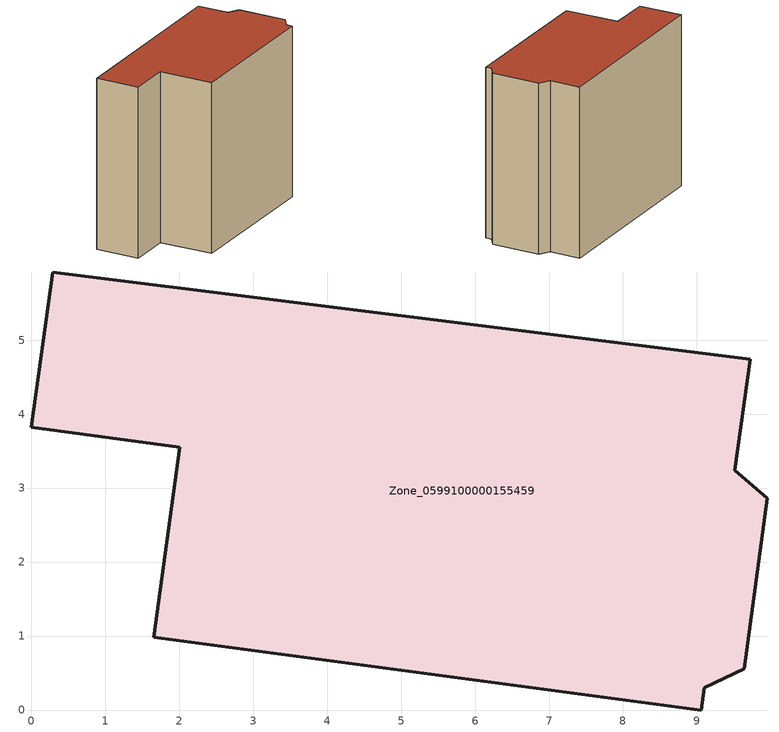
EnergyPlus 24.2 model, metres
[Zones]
Zone_0599100000155459
 floor ground (C_G): 9.95,2.86 9.64,0.56 9.1,0.3 9.06,0 1.66,0.98 2.01,3.55 0,3.82 0.29,5.92 9.72,4.74 9.51,3.24 z2.48
 wall outside (C_F): 2.01,3.55 1.66,0.98 9.06,0 9.1,0.3 9.64,0.56 9.95,2.86 9.51,3.24 9.72,4.74 0.29,5.92 0,3.82 2.01,3.55 z2.48:10.7
 roof outside (C_R): 9.95,2.86 9.51,3.24 9.72,4.74 0.29,5.92 0,3.82 2.01,3.55 1.66,0.98 9.06,0 9.1,0.3 9.64,0.56 z10.7
[BUILDING]
Pand.0599100000155459: North Axis=0; Terrain=City; Loads Convergence Tolerance Value=0.04; Temperature Convergence Tolerance Value=0.4; Solar Distribution=FullExterior; Maximum Number of Warmup Days=25; Minimum Number of Warmup Days=1
[Site:Location]
Rotterdam.The.Hague.AP_ZH_NLD Design_Conditions: Latitude=51.96; Longitude=4.45; Time Zone=1; Elevation=-4.5
[SITE:GROUNDTEMPERATURE:BUILDINGSURFACE]
18, 18, 18, 18, 18, 18, 18, 18, 18, 18, 18, 18
[MATERIAL] Thermal Absorptance=0.9; Solar Absorptance=0.7; Visible Absorptance=0.7
Name | Roughness | Thickness | Conductivity | Density | Specific Heat
G.TI.1946 | MediumSmooth | 0.15 | 1 | 540 | 1210
F.TI.1946 | Rough | 0.3 | 0.857143 | 1920 | 840
R.TI.1946 | MediumRough | 0.2 | 0.1 | 1500 | 1000
[CONSTRUCTION]
C_G: G.TI.1946
C_F: F.TI.1946
C_R: R.TI.1946
[ZONE]
Zone_0599100000155459: Type=1; Multiplier=1; Ceiling Height=Autocalculate; Volume=Autocalculate; Floor Area=autocalculate; Part of Total Floor Area=Yes
[ZONEINFILTRATION:DESIGNFLOWRATE]
Infil_Zone_0599100000155459: Zone or ZoneList or Space or SpaceList=Zone_0599100000155459; Schedule=AlwaysOn; Design Flow Rate Calculation Method=Flow/Area; Flow Rate per Floor Area=0.003; Constant Term Coefficient=1; Temperature Term Coefficient=0; Velocity Term Coefficient=0; Velocity Squared Term Coefficient=0
[HVACTEMPLATE:ZONE:IDEALLOADSAIRSYSTEM]
Zone_0599100000155459: Maximum Heating Supply Air Temperature=50; Minimum Cooling Supply Air Temperature=13; Maximum Heating Supply Air Humidity Ratio=0.0156; Minimum Cooling Supply Air Humidity Ratio=0.0077; Heating Limit=NoLimit; Cooling Limit=NoLimit; Dehumidification Control Type=ConstantSensibleHeatRatio; Cooling Sensible Heat Ratio=0.7; Dehumidification Setpoint=60; Humidification Control Type=None; Humidification Setpoint=30; Outdoor Air Method=None; Outdoor Air Flow Rate per Person=0.00944; Outdoor Air Flow Rate per Zone Floor Area=0; Outdoor Air Flow Rate per Zone=0; Demand Controlled Ventilation Type=None; Outdoor Air Economizer Type=NoEconomizer; Heat Recovery Type=None; Sensible Heat Recovery Effectiveness=0.7; Latent Heat Recovery Effectiveness=0.65
[ZONECONTROL:THERMOSTAT]
ThermostatControl_Zone_0599100000155459: Zone or ZoneList=Zone_0599100000155459; Control Type Schedule=DualSetpointControlType; Control 1=Thermostat_Zone_0599100000155459; Temperature Difference Between Cutout And Setpoint=0
[THERMOSTATSETPOINT:DUALSETPOINT]
Thermostat_Zone_0599100000155459: Heating Setpoint Temperature Schedule=HeatingSetpoint_Zone_0599100000155459; Cooling Setpoint Temperature Schedule=CoolingSetpoint_Zone_0599100000155459
[SCHEDULE:COMPACT]
HeatingSetpoint_Zone_0599100000155459: Through: 12/31, For: AllDays, Until: 24:00, 21
CoolingSetpoint_Zone_0599100000155459: Through: 12/31, For: AllDays, Until: 24:00, 24
DualSetpointControlType: Through: 12/31, For: AllDays, Until: 24:00, 4
AlwaysOn: Through: 12/31, For: AllDays, Until: 24:00, 1
